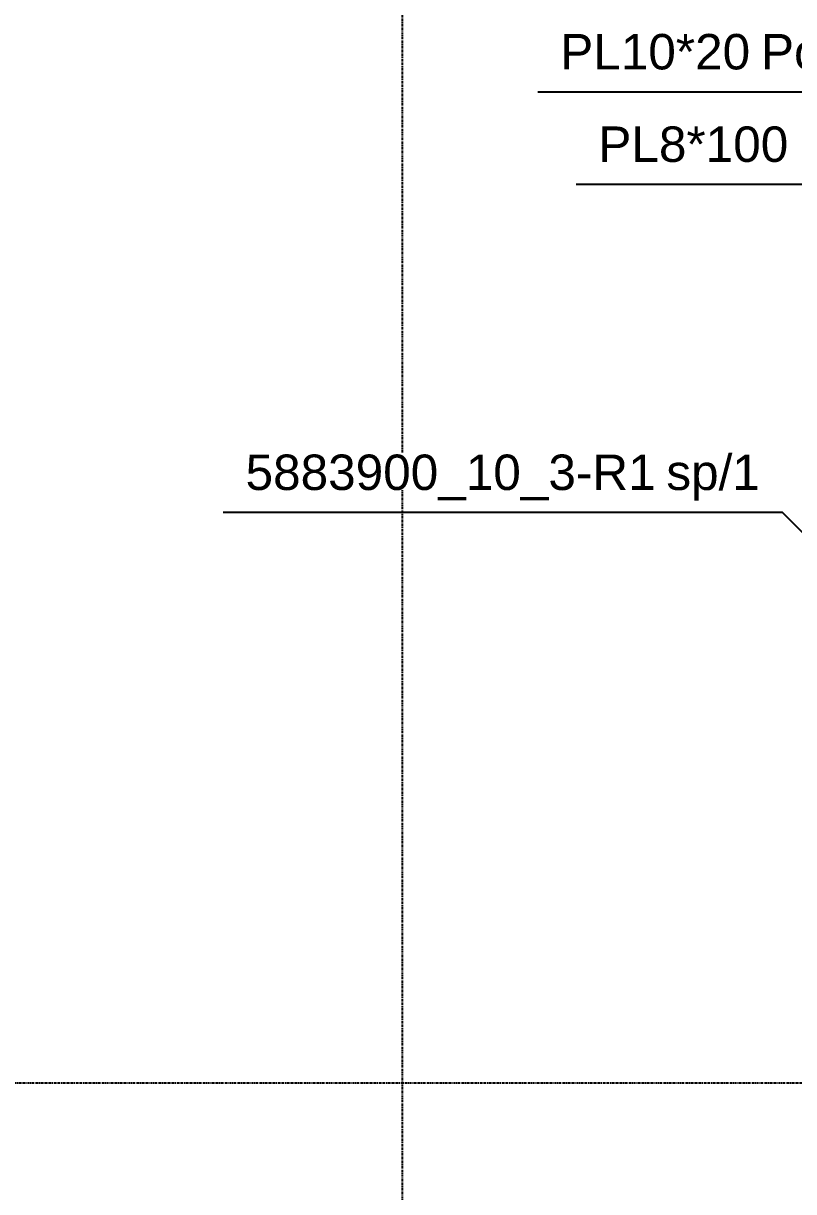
# Model space of a CAD drawing. Header units: millimetres. Extents: x -57554 to 16546, y 2142 to 98430.
# Drawn here: x -18607 to -17569, y 74146 to 75720 of the extents above; entities that cross this region are included whole.
import ezdxf

# ---------------------------------------------------------------- set-up
doc = ezdxf.new("R2010")
doc.units = ezdxf.units.MM
doc.linetypes.add('DXK_LINE_DOT3', pattern=[5.9187, 2.979, -0.9799, 0.9799, -0.9799])
doc.layers.add('S-Z2-A_TEXTUAL_ANNOTATION', color=7, linetype='Continuous')
doc.styles.add('Arial', font='ARIAL.TTF', dxfattribs={"height": 0.2})

msp = doc.modelspace()

# ---------------------------------------------------------------- linework, layer by layer
at = {"color": 1, "linetype": 'DXK_LINE_DOT3'}
for p, q in [((-18096.4, 71792.5), (-18096.4, 84292.5)), ((-32096.4, 74292.5), (-10096.4, 74292.5))]:
    msp.add_line(p, q, dxfattribs=at)
at = {"layer": 'S-Z2-A_TEXTUAL_ANNOTATION'}
for p, q in [((-17913.6, 75627.8), (-17375.5, 75627.8)), ((-17862.2, 75503.2), (-17324.1, 75503.2)), ((-18337.7, 75061.1), (-17584.6, 75061.1)), ((-17231, 74707.5), (-17584.6, 75061.1))]:
    msp.add_line(p, q, dxfattribs=at)

# ---------------------------------------------------------------- wipeouts: each hides what was drawn before it
for points in [[(-17628, 75657.8), (-17628, 75707.8), (-17883.6, 75707.8), (-17883.6, 75657.8)], [(-17405.5, 75657.8), (-17405.5, 75707.8), (-17613, 75707.8), (-17613, 75657.8)], [(-17576.6, 75533.2), (-17576.6, 75583.2), (-17832.2, 75583.2), (-17832.2, 75533.2)], [(-17614.6, 75091.1), (-17614.6, 75141.1), (-17740.6, 75141.1), (-17740.6, 75091.1)]]:
    msp.add_wipeout(points).dxf.layer = 'S-Z2-A_TEXTUAL_ANNOTATION'

# ---------------------------------------------------------------- next in the draw order: texts
at = {"layer": 'S-Z2-A_TEXTUAL_ANNOTATION', "style": 'Arial'}
for s, p in [('PL10*20', (-17883.6, 75657.8)), ('Pos/90', (-17613, 75657.8)), ('PL8*100', (-17832.2, 75533.2)), ('sp/1', (-17740.6, 75091.1))]:
    msp.add_text(s, height=47.75, dxfattribs=at).set_placement(p)

# ---------------------------------------------------------------- next in the draw order: wipeouts: each hides what was drawn before it
msp.add_wipeout([(-17755.6, 75091.1), (-17755.6, 75141.1), (-18307.7, 75141.1), (-18307.7, 75091.1)]).dxf.layer = 'S-Z2-A_TEXTUAL_ANNOTATION'

# ---------------------------------------------------------------- next in the draw order: texts
msp.add_text('5883900_10_3-R1', height=47.754, dxfattribs=at).set_placement((-18307.7, 75091.1))

doc.saveas('drawing.dxf')
